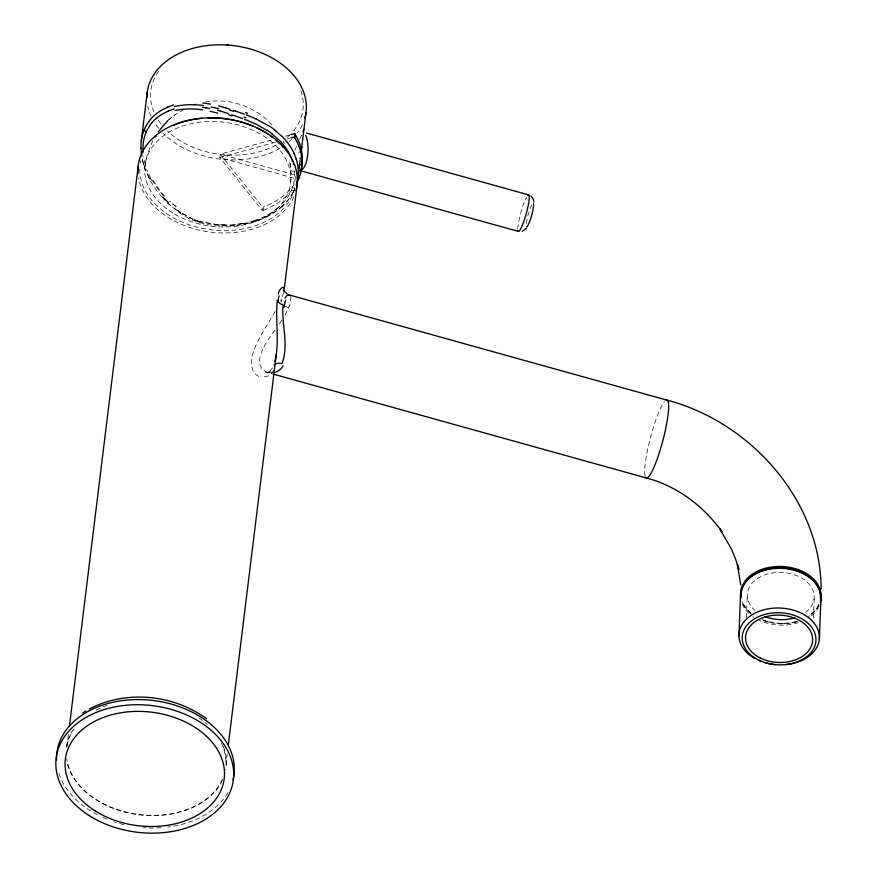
<?xml version="1.0" encoding="UTF-8"?>
<svg xmlns="http://www.w3.org/2000/svg" width="877" height="877" viewBox="0 0 877 877"><rect width="100%" height="100%" fill="white"/><g stroke="black" fill="none" stroke-linecap="round" stroke-linejoin="round"><path stroke-width="0.66" stroke-dasharray="4.38 3.29" d="M746.338 617.496L747.237 595.286M813.396 618.132L814.305 596.798M290.736 181.725L291.131 173.767L289.41 159.033M66.926 746.579L68.428 734.356M263.067 210.392L263.648 206.939A82.427 58.891 7 0 0 294.661 183.633M225.882 764.81L227.209 753.935M290.725 163.275C290.068 165.896 289.903 173.01 294.321 171.059M283.731 292.589L280.552 301.074M294.858 150.241L296.744 145.845M285.058 315.04L290.134 304.374L290.956 297.095M299.748 139.169L301.469 135.288A3.355 2.302 23.4 0 0 301.469 135.727M294.782 189.279L293.203 192.556M818.975 604.812L815.731 610.074L808.747 616.345M152.861 140.55L147.095 154.801L145.089 164.712L147.303 171.103M293.082 192.765L293.302 192.14M293.159 192.403L288.632 199.605L282.284 206.435M272.539 367.814L269.973 371.42L270.96 370.434L267.836 372.878L270.226 371.409L268.987 372.166M275.137 311.456C267.737 324.863 258.375 337.393 253.365 351.995C250.219 360.447 249.923 374.183 260.622 377M281.824 320.215L278.141 325.652M274.994 330.114C266.783 340.857 246.832 368.329 271.519 373.613M282.23 206.49C269.283 218.23 251.874 224.041 234.576 225.608M167.792 120.609L175.444 114.383L185.891 108.299M168.768 119.809L175.444 114.383M266.29 216.444L268.921 215.128A80.015 57.301 7.3 0 0 272.78 212.968M269.064 372.122L267.101 372.911L268.45 372.44L266.433 372.758L269.096 372.626L265.117 372.265L269.645 372.878M263.177 210.348L263.232 210.327A82.427 58.891 7 0 0 294.244 187.031M193.324 105.207L196.755 103.99M253.65 220.763L256.61 219.776A76.639 55.01 7.5 0 0 264.032 216.762L266.52 215.457A76.639 54.845 7.3 0 0 276.518 209.055M255.492 220.664L258.583 219.634A80.015 57.422 7.5 0 0 266.334 216.476M271.431 140.035L220.259 154.155L219.842 157.553L262.355 210.666L262.771 207.268L220.259 154.155L293.927 174.676M285.387 136.187L290.046 134.905M275.674 142.151L219.842 157.553L295.966 178.755M287.294 138.939L289.629 138.303M795.987 621.968L788.566 623.394M243.028 223.646L235.058 224.655M241.701 223.613L234.06 224.589M205.284 102.039C229.96 97.566 256.533 106.906 272.911 125.937M234.521 225.619C219.031 226.694 203.102 225.345 188.906 218.505M784.718 623.711L776.956 623.536M226.737 225.049L224.106 224.95M225.707 225.049L218.241 224.709M223.109 224.94L224.161 225.038M223.131 225.016L218.581 224.797M218.494 224.786L200.142 221.673M217.485 224.72L199.813 221.695M769.337 622.297L765.676 621.289M198.706 221.267L193.247 219.338M197.873 221.125L192.907 219.371M192.765 219.316L180.476 212.629M193.115 219.283L180.98 212.64M188.895 218.494L178.535 212.212L167.781 203.179L170.686 205.887M180.421 212.596L177.176 210.294M180.936 212.607L174.983 208.167M177.121 210.25L174.304 208.068M750.679 613.286L744.979 607.191L741.964 601.326L742.775 603.212M170.609 205.81L163.473 198.75L162.311 196.656M167.836 202.379L165.051 199.605M168.746 202.62L166.06 199.912M164.986 199.528L162.64 197.018M165.994 199.846L163.429 197.051M162.135 197.27C152.455 186.187 144.606 172.517 141.921 157.75M150.011 179.379L148.871 177.253M151.6 180.3L150.515 178.239M283.315 141.307L284.301 143.532M145.516 169.864L145.012 168.537M144.848 168.088L143.806 165.029M143.675 164.602L143.291 163.297M645.066 475.926A40.276 6.38 -75.2 0 1 650.296 438.182A40.276 6.38 -75.2 0 1 664.393 401.666M273.723 370.335A39.542 17.704 85.4 0 1 260.655 375.981M288.851 307.717A8.682 5.942 23.4 0 1 285.135 305.974M281.627 301.754A8.682 5.942 23.4 0 1 281.32 299.375M271.925 372.396A36.933 19.13 78.8 0 1 269.59 371.925M294.825 187.919A78.338 55.975 7 0 1 210.644 229.752A78.338 55.975 7 0 1 139.761 168.395M140.287 163.001A78.338 55.975 7 0 1 140.769 160.568M295.746 176.014A78.338 55.975 7 0 1 295.768 181.451M293.927 196.645A80.015 57.169 7 0 1 210.918 232.175A80.015 57.169 7 0 1 138.566 177.899M222.429 778.973A80.015 57.169 7 0 1 138.456 814.382A80.015 57.169 7 0 1 66.838 758.835M67.156 745.275A80.015 57.169 7 0 1 74.052 728.94M96.053 710.107A80.015 57.169 7 0 1 108.616 704.867M198.86 717.824A80.015 57.169 7 0 1 207.301 724.566M221.168 742.764A80.015 57.169 7 0 1 225.871 763.428M227.867 792.655A89.246 63.758 7 0 1 167.617 827.066M161.017 827.713A89.246 63.758 7 0 1 143.51 827.647M123.843 824.577A89.246 63.758 7 0 1 113.955 821.76M106.72 819.085A89.246 63.758 7 0 1 103.058 817.517M97.49 814.821A89.246 63.758 7 0 1 58.299 771.398M223.328 746.502A80.541 57.542 7 0 1 225.827 769.37M222.396 780.3A80.541 57.542 7 0 1 139.487 814.886A80.541 57.542 7 0 1 66.816 761.685M66.268 747.522A80.541 57.542 7 0 1 72.429 730.53M818.844 605.097A40.276 28.415 2.6 0 1 809 615.818M796.36 621.442A40.276 28.415 2.6 0 1 762.047 619.557M751.359 613.527A40.276 28.415 2.6 0 1 742.348 602.269M818.943 606.577A40.276 28.404 2.6 0 1 810.6 616.476M798.421 622.67A40.276 28.404 2.6 0 1 759.416 620.346M753.924 617.309A40.276 28.404 2.6 0 1 752.915 616.63M749.177 613.637A40.276 28.404 2.6 0 1 742.139 603.891M805.524 612.431A33.425 23.58 2.6 0 0 807.114 582.087A33.425 23.58 2.6 0 0 764.974 574.863A33.436 23.58 2.6 0 0 754.933 610.447M818.965 604.11A39.618 27.976 2.6 0 1 808.835 616.202M797.774 621.464A39.618 27.976 2.6 0 1 762.146 620.061M750.811 613.396A39.618 27.976 2.6 0 1 742.161 601.041M300.866 90.715A76.661 54.769 7 0 1 293.17 131.331M290.232 134.543A76.661 54.769 7 0 1 286.965 137.568M276.288 144.913A76.661 54.769 7 0 1 167.419 130.958M160.94 123.789A76.661 54.769 7 0 1 158.233 119.996M154.012 112.081A76.661 54.769 7 0 1 158.89 70.96M302.368 124.775A80.015 57.169 7 0 1 297.621 132.69M291.624 139.454A80.015 57.169 7 0 1 289.311 141.548M279.686 148.345A80.015 57.169 7 0 1 163.297 133.447M158.781 128.448A80.015 57.169 7 0 1 154.944 123.197M151.151 116.345A80.015 57.169 7 0 1 147.807 106.292M298.761 153.19A18.746 1.469 -62.3 0 1 299.495 151.765M526.343 223.514A12.245 1.765 -74.4 0 1 531.692 204.944M517.814 228.93A18.965 2.741 -74.4 0 1 520.763 212.958A18.965 2.741 -74.4 0 1 526.507 197.193M294.606 171.826A76.639 54.769 7.1 0 1 279.708 206.314M291.394 190.309A3.355 2.302 23.4 0 0 294.88 188.873A80.015 57.18 7.1 0 1 282.679 205.591M279.555 206.479A76.639 54.802 7.2 0 1 276.617 208.956M294.54 170.905A76.639 54.802 7.2 0 1 294.606 171.76M145.33 164.657A74.775 53.968 35.7 0 1 143.609 156.819M150.734 178.206A78.415 57.246 34.6 0 1 147.511 171.092M164.635 196.229A81.802 60.524 33.6 0 1 152.949 179.982M176.398 206.698A82.942 67.332 29.2 0 1 170.357 201.403M200.066 221.947A70.324 67.737 1.6 0 1 198.619 221.53M234.016 224.852A76.617 56.38 8.3 0 1 226.222 225.214M253.76 220.916A76.639 55.394 7.8 0 1 241.888 223.778M143.444 163.188A78.261 56.588 34.6 0 1 142.14 157.805M149.09 177.209A81.736 59.746 33.5 0 1 145.725 169.853M163.517 195.834A84.97 62.903 32.5 0 1 151.348 179.061M175.707 206.61A86.012 69.656 28.1 0 1 169.447 201.184M199.649 222.254A71.234 68.746 0.7 0 1 197.698 221.684M235.014 224.918A79.982 58.781 8.3 0 1 226.891 225.312M255.602 220.818A80.015 57.794 7.8 0 1 243.225 223.799M282.526 205.744A80.015 57.213 7.2 0 1 272.944 212.859M300.186 157.619L299.956 158.715L300.186 157.619M268.943 372.802L267.573 372.517L268.943 372.802M174.731 214.152A73.328 52.39 7 0 0 290.451 184.181A73.328 52.39 7 0 0 188.215 124.391A73.328 52.39 7 0 0 174.731 214.152"/><path stroke-width="1.32" d="M821.124 588.949C820.784 500.581 750.602 421.848 666.805 400.098L289.004 294.88L286.856 295.593L284.915 298.07M301.173 151.754L305.996 112.497M819.348 639.125L820.993 597.61M740.495 595.209L738.938 635.989M303.924 129.401L302.982 131.66M69.436 726.211L138.127 166.674M141.285 140.846L147.259 92.217M297.193 182.032A82.427 58.891 7 0 0 294.705 137.711L294.694 133.622L291.208 134.587M294.705 137.711L294.727 133.666M228.382 744.43L276.277 354.516C278.743 336.516 275.411 318.329 277.275 300.307A8.682 6.205 7 0 0 283.052 304.834C281.298 324.391 289.136 344.628 281.988 363.648A8.682 5.942 23.4 0 0 274.238 364.865M283.951 291.581L297.182 184.148M298.07 176.99L300.197 159.724M298.421 179.434L298.838 176.047M301.502 149.101L301.217 151.293M276.277 354.516L274.863 361.773M284.082 290.89C285.277 282.975 278.228 289.892 278.458 294.047M296.262 185.244L296.316 185.08A80.015 57.18 7.1 0 0 298.246 169.579A80.015 57.169 7.2 0 0 296.218 159.066M158.112 131.901L167.792 120.609M526.617 228.141L522.232 231.353M82.811 713.012L85.946 710.962M89.246 709.044C125.882 689.76 173.372 694.332 206.534 718.734M167.639 107.082L173.613 104.999M168.494 110.908L174.216 108.967M290.791 137.974L294.299 137.053M202.894 103.004L210.425 104.111M202.313 107.323L205.865 107.816M205.963 107.838L209.548 108.463M289.004 294.88L290.528 296.009M218.592 105.887L225.795 107.904M217.408 110.272L220.675 111.182M306.347 132.997L528.634 194.902M299.978 170.576L518.439 231.429M272.835 373.986L646.524 478.031C677.154 486.044 703.803 506.204 722.023 531.846L719.6 528.557L731.286 548.695L735.65 559.307L738.851 569.644L737.425 564.58L740.692 584.871M220.73 111.193L228.141 113.528M225.849 107.926L229.621 109.11M233.425 110.359L235.343 111.017M231.901 114.799L242.655 118.636M235.365 111.017L244.234 114.153M246.13 114.832L255.854 118.79M244.519 119.305L256.577 124.391L267.057 130.399M255.909 118.823L269.513 126.354M274.358 129.818L275.619 130.816M271.706 133.721L278.217 139.355M287.239 294.058L285.124 292.096M275.707 130.881L281.144 135.694M530.87 196.01L532.997 198.52L533.918 201.984M293.795 153.015L294.836 155.361A80.015 57.158 7.3 0 1 296.185 158.978M290.353 155.953L291.35 158.2M295.121 134.313A82.427 58.891 7 0 1 300.745 170.719M666.092 400.208A40.276 6.38 -75.2 0 1 662.497 441.942A40.276 6.38 -75.2 0 1 645.428 477.022M278.009 302.225A45.79 10.853 83 0 1 278.974 295.834M283.118 365.841A36.933 19.13 78.8 0 1 273.043 372.44M284.214 307.323A33.469 9.209 82.1 0 1 285.562 300.219M155.295 136.878A78.338 55.975 7 0 1 156.446 135.858M173.58 125.312A78.338 55.975 7 0 1 202.159 118.274M207.992 117.924A78.338 55.975 7 0 1 253.201 126.288M256.599 127.812A78.338 55.975 7 0 1 267.529 133.918M270.511 135.957A78.338 55.975 7 0 1 271.958 137.02M276.069 140.342A78.338 55.975 7 0 1 279.818 143.839M282.12 146.251A78.338 55.975 7 0 1 283.205 147.489M138.04 173.602A80.015 57.169 7 0 1 222.955 118.472A80.015 57.169 7 0 1 296.02 190.605M56.523 760.227A89.246 63.758 7 0 1 151.732 700.317A89.246 63.758 7 0 1 233.052 779.817M740.912 597.478A40.276 28.415 2.6 0 1 782.043 566.476A40.276 28.415 2.6 0 1 820.423 600.964M740.758 599.09A40.276 28.404 2.6 0 1 781.867 568.351A40.276 28.404 2.6 0 1 820.401 602.488M794.726 617.825A33.436 23.58 2.6 0 1 765.018 616.52M741.24 596.272A39.618 27.976 2.6 0 1 780.3 567.792A39.618 27.976 2.6 0 1 820.379 597.369M755.163 658.682A40.276 28.404 2.6 0 1 753.968 613.703A40.276 28.404 2.6 0 1 815.895 625.597A40.276 28.404 2.6 0 1 785.891 664.591M775.367 664.623A40.276 28.404 2.6 0 1 764.569 662.573M760.216 661.061A40.276 28.404 2.6 0 1 759.175 660.622M226.683 45.045A76.661 54.769 7 0 1 228.546 45.166M146.897 97.775A80.015 57.169 7 0 1 234.258 45.703A80.015 57.169 7 0 1 304.845 118.132M305.645 135.409A18.779 6.632 -87.3 0 1 307.63 155.569A18.779 6.632 -87.3 0 1 301.26 169.765M301.545 147.895A18.746 1.469 -62.3 0 1 301.918 147.215M299.342 164.733A3.355 2.302 23.4 0 1 300.252 164.69M533.501 203.486A12.245 1.765 -74.4 0 1 531.287 216.63A12.245 1.765 -74.4 0 1 526.638 226.748M527.833 195.264A18.965 2.741 -74.4 0 1 526.156 213.966A18.965 2.741 -74.4 0 1 517.956 230.673M293.346 164.087A76.639 54.758 7.2 0 1 293.444 164.481M291.668 158.967A76.617 54.725 7.3 0 1 292.644 161.675M278.447 139.344A76.639 54.703 7.5 0 1 290.473 155.931M267.31 130.333A76.639 53.87 8.8 0 1 271.87 133.622M244.003 116.981A69.776 23.295 17.2 0 1 246.02 117.726M228.524 114.777A69.151 11.204 19.7 0 1 231.956 115.95M210.195 111.324A82.953 47.018 25.4 0 1 217.584 113.133M175.214 110.48A80.509 54.385 30.2 0 1 202.719 109.833M157.136 117.65A74.764 53.683 35 0 1 168.483 111.072M151.644 123.065A72.901 52.499 35.8 0 1 157.005 117.704M143.422 141.964A72.024 51.886 36.1 0 1 144.683 136.297L144.749 136.045A71.837 51.743 36.2 0 1 148.268 127.954L148.377 127.768A72.024 51.886 36.1 0 1 151.622 123.087M146.284 131.89A3.355 2.302 23.4 0 1 144.453 129.116M142.94 150.241A72.868 52.51 36 0 1 143.422 142.118M143.115 152.214A74.775 53.968 35.7 0 1 143.028 150.405M146.525 125.005A75.488 54.484 35 0 0 142.863 133.447L142.787 133.677A75.74 54.67 35 0 0 141.471 139.618M146.711 124.687A75.74 54.67 35 0 1 150.033 119.886A76.463 55.174 34.7 0 1 155.646 114.262M140.967 148.224A76.463 55.207 34.9 0 1 141.471 139.772M141.811 156.018A78.261 56.588 34.6 0 1 141.054 148.388M281.385 135.683A80.015 57.115 7.4 0 1 293.927 152.993M269.765 126.288A79.982 56.26 8.7 0 1 274.523 129.708M245.461 112.607A71.136 25.115 16.9 0 1 247.489 113.341M229.851 110.162A69.721 13.55 19.4 0 1 233.414 111.346M211.083 106.983A86.012 49.244 24.7 0 1 218.757 108.77M174.633 106.523A83.732 56.786 29.3 0 1 203.332 105.503M155.788 114.207A78.25 56.292 33.9 0 1 167.628 107.246M94.891 810.721A80.015 57.169 7 0 0 223.58 782.35A80.015 57.169 7 0 0 115.863 713.746A80.015 57.169 7 0 0 94.891 810.721M89.147 815.544A89.246 63.758 7 0 0 232.668 783.895A89.246 63.758 7 0 0 112.519 707.377A89.246 63.758 7 0 0 89.147 815.544M760.633 658.167A33.567 23.679 2.6 0 0 812.584 640.977A33.567 23.679 2.6 0 0 764.064 617.276A33.567 23.679 2.6 0 0 760.633 658.167M759.438 660.403A36.922 26.047 2.6 0 0 815.95 640.616A36.922 26.047 2.6 0 0 761.839 615.358A36.922 26.047 2.6 0 0 759.438 660.403"/></g></svg>
